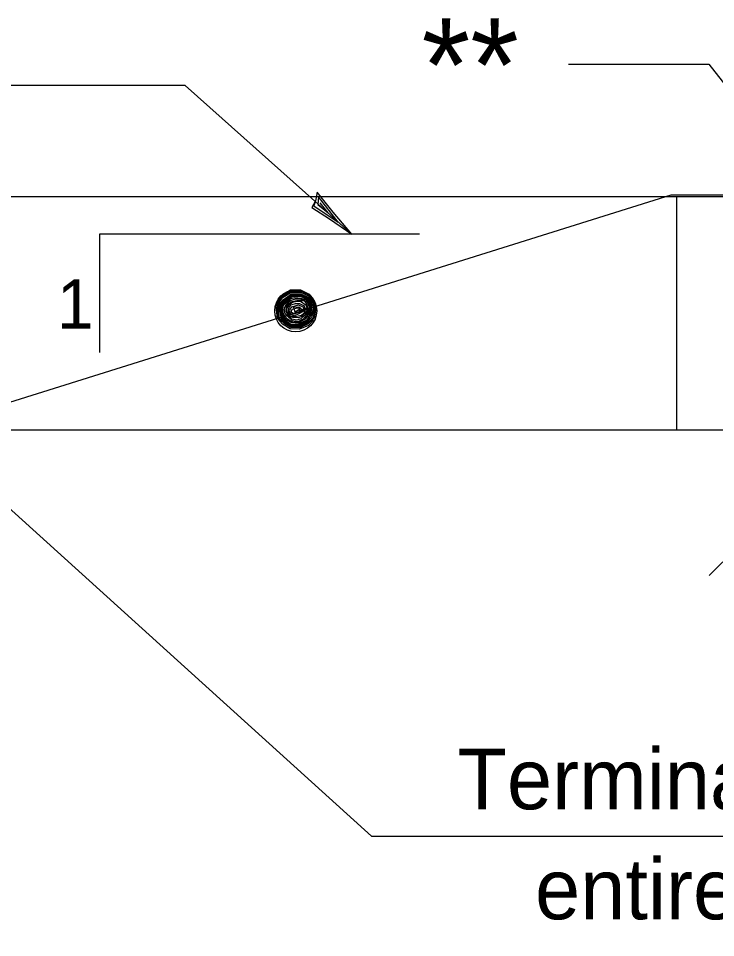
# Model space of a CAD drawing. Extents: x 52832 to 54215, y 64481 to 66497.
# Drawn here: x 53113.07 to 53138.55, y 66281.57 to 66315.19 of the extents above; entities that cross this region are included whole.
import ezdxf

# ---------------------------------------------------------------- set-up
doc = ezdxf.new("R2010")
doc.units = 0
for name, color, linetype in [('Alignment_EX_20 Baseline', 7, 'Continuous'), ('Design_EX_Roadway Dimensions', 7, 'Continuous'), ('Design_PR_EOP', 7, 'Continuous'), ('Stage_Construction Traffic Control', 7, 'Continuous'), ('Topo_Bridge Structures', 7, 'Continuous')]:
    doc.layers.add(name, color=color, linetype=linetype)

msp = doc.modelspace()

# ---------------------------------------------------------------- linework, layer by layer
at = {"layer": 'Alignment_EX_20 Baseline'}
for p, q in [((52931.039, 66308.675), (53115.987, 66308.675)), ((53115.987, 66308.675), (53427.33, 66308.675))]:
    msp.add_line(p, q, dxfattribs=at)
at = {"layer": 'Design_EX_Roadway Dimensions'}
for p, q in [((53133.178, 66313.509), (53138.308, 66313.509)), ((53138.308, 66313.509), (53142.039, 66308.717)), ((53119.162, 66312.736), (53096.502, 66312.736)), ((53125.251, 66307.299), (53119.162, 66312.736)), ((53127.734, 66307.299), (53116.025, 66307.299)), ((53116.025, 66307.299), (53116.025, 66302.964)), ((53125.972, 66285.283), (53109.472, 66300.22)), ((53125.972, 66285.283), (53162.064, 66285.283))]:
    msp.add_line(p, q, dxfattribs=at)
msp.add_lwpolyline([(53123.927, 66308.516), (53123.794, 66308.274), (53124.438, 66307.857), (53125.251, 66307.299), (53124.568, 66308.099), (53123.993, 66308.828), (53123.927, 66308.516), (53123.871, 66308.328), (53124.761, 66307.737), (53124.034, 66308.66), (53124.008, 66308.376), (53124.394, 66308.076), (53124.093, 66308.439)], dxfattribs=at)
at = {"layer": 'Design_PR_EOP'}
msp.add_line((52931.039, 66300.136), (53427.33, 66300.136), dxfattribs=at)
at = {"layer": 'Stage_Construction Traffic Control'}
for p, q in [((53136.914, 66308.717), (53107.946, 66299.641)), ((53142.039, 66308.717), (53136.914, 66308.717))]:
    msp.add_line(p, q, dxfattribs=at)
for points in [[(53123.853, 66304.154), (53123.665, 66303.96), (53123.342, 66303.815), (53123.002, 66303.832), (53122.726, 66303.999), (53122.539, 66304.211), (53122.486, 66304.655), (53122.646, 66305.031), (53123.015, 66305.254), (53123.378, 66305.258), (53123.697, 66305.099), (53123.894, 66304.835), (53123.937, 66304.572), (53123.878, 66304.227), (53123.654, 66304.011), (53123.35, 66303.868), (53123.031, 66303.875), (53122.822, 66304.007), (53122.575, 66304.203), (53122.539, 66304.49), (53122.55, 66304.775), (53122.671, 66305.003), (53123.026, 66305.218), (53123.374, 66305.222), (53123.69, 66305.075), (53123.869, 66304.823), (53123.901, 66304.572), (53123.846, 66304.239), (53123.629, 66304.035), (53123.35, 66303.914), (53123.031, 66303.914), (53122.787, 66304.067), (53122.598, 66304.223), (53122.587, 66304.499), (53122.571, 66304.742), (53122.707, 66304.971), (53123.042, 66305.175), (53123.374, 66305.175), (53123.674, 66305.043), (53123.833, 66304.799), (53123.878, 66304.572), (53123.782, 66304.251), (53123.614, 66304.071), (53123.327, 66303.939), (53123.026, 66303.96), (53122.798, 66304.094), (53122.666, 66304.247), (53122.63, 66304.463), (53122.61, 66304.727), (53122.739, 66304.895), (53123.051, 66305.114), (53123.374, 66305.114), (53123.663, 66304.995), (53123.798, 66304.755), (53123.853, 66304.559), (53123.735, 66304.283), (53123.59, 66304.108), (53123.306, 66303.983), (53123.031, 66303.994), (53122.827, 66304.126), (53122.707, 66304.275), (53122.671, 66304.499), (53122.658, 66304.714), (53122.779, 66304.859), (53123.062, 66305.067), (53123.366, 66305.075), (53123.638, 66304.959), (53123.773, 66304.738), (53123.782, 66304.538), (53123.701, 66304.295), (53123.595, 66304.143), (53123.291, 66304.024), (53123.062, 66304.047), (53122.858, 66304.164), (53122.754, 66304.295), (53122.702, 66304.516), (53122.707, 66304.706), (53122.813, 66304.835), (53123.087, 66305.031), (53123.374, 66305.027), (53123.629, 66304.91), (53123.737, 66304.73), (53123.735, 66304.516), (53123.65, 66304.322), (53123.554, 66304.19), (53123.291, 66304.06), (53123.074, 66304.079), (53122.909, 66304.187), (53122.811, 66304.298), (53122.743, 66304.419), (53122.73, 66304.51), (53122.743, 66304.671), (53122.858, 66304.81), (53123.026, 66304.936), (53123.174, 66304.982), (53123.391, 66304.959), (53123.582, 66304.895), (53123.71, 66304.694), (53123.69, 66304.523), (53123.603, 66304.33), (53123.47, 66304.187)], [(53123.47, 66304.187), (53123.278, 66304.094), (53123.08, 66304.13), (53122.909, 66304.295), (53122.813, 66304.391), (53122.779, 66304.523), (53122.813, 66304.655), (53122.881, 66304.775), (53123.017, 66304.863), (53123.199, 66304.931), (53123.342, 66304.931), (53123.486, 66304.895), (53123.571, 66304.787), (53123.678, 66304.535), (53123.542, 66304.33), (53123.386, 66304.198), (53123.246, 66304.154), (53123.062, 66304.19), (53122.942, 66304.334), (53122.875, 66304.48), (53122.894, 66304.599), (53122.958, 66304.727), (53123.087, 66304.803), (53123.242, 66304.839), (53123.378, 66304.839), (53123.582, 66304.694), (53123.629, 66304.535), (53123.522, 66304.395), (53123.423, 66304.283), (53123.293, 66304.234), (53123.098, 66304.247), (53122.97, 66304.307), (53122.886, 66304.391), (53122.85, 66304.474), (53122.87, 66304.678), (53122.934, 66304.755), (53123.074, 66304.835), (53123.246, 66304.863), (53123.402, 66304.863), (53123.522, 66304.863), (53123.618, 66304.799), (53123.678, 66304.684), (53123.554, 66304.547), (53123.518, 66304.415), (53123.399, 66304.322), (53123.187, 66304.275), (53123.017, 66304.298), (53122.947, 66304.402), (53122.942, 66304.502), (53122.97, 66304.619), (53123.042, 66304.706), (53123.199, 66304.755), (53123.338, 66304.763), (53123.518, 66304.671), (53123.531, 66304.587), (53123.495, 66304.474), (53123.314, 66304.383), (53123.162, 66304.307), (53123.031, 66304.355), (53122.991, 66304.451), (53123.002, 66304.547), (53123.062, 66304.642), (53123.306, 66304.706), (53123.486, 66304.619), (53123.47, 66304.516), (53123.314, 66304.427), (53123.134, 66304.368), (53123.042, 66304.438), (53123.074, 66304.551), (53123.27, 66304.606), (53123.402, 66304.587), (53123.183, 66304.438), (53123.162, 66304.523), (53123.123, 66304.619), (53123.318, 66304.635), (53123.434, 66304.535), (53123.302, 66304.474)]]:
    msp.add_lwpolyline(points, dxfattribs=at)
msp.add_circle((53123.203, 66304.49), 0.768, dxfattribs=at)
at = {"layer": 'Topo_Bridge Structures'}
for p, q in [((53137.119, 66308.675), (53137.119, 66300.136)), ((53141.94, 66298.429), (53138.318, 66294.806))]:
    msp.add_line(p, q, dxfattribs=at)

# ---------------------------------------------------------------- texts
at = {"layer": 'Design_EX_Roadway Dimensions'}
for s, height, p in [('**', 3.4152, (53127.806, 66311.77)), ('1', 1.803, (53114.472, 66303.836)), ('Terminal section placed', 2.21968, (53129.112, 66286.262)), ('entirely on shoulder', 2.21968, (53131.952, 66282.239))]:
    msp.add_text(s, height=height, dxfattribs=at).set_placement(p)

doc.saveas('drawing.dxf')
